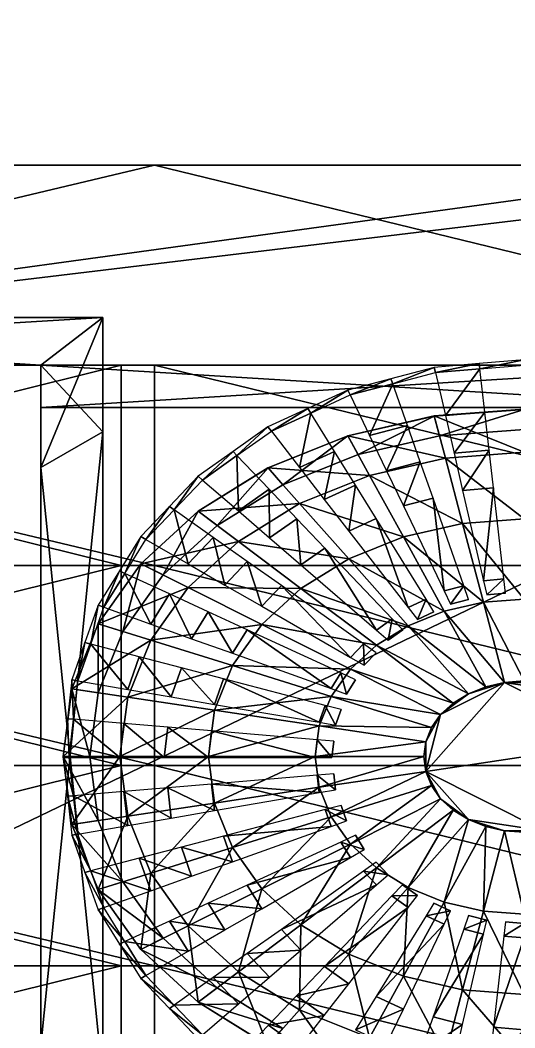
# Model space of a CAD drawing. Units: millimetres at full size, sheet at 1:50. Extents: x -9750 to 9750, y -6680 to 6675.
# Drawn here: x -3528.8 to -3304.4, y 4044.6 to 4501.9 of the extents above; entities that cross this region are included whole.
import ezdxf

# ---------------------------------------------------------------- set-up
doc = ezdxf.new("R2010")
doc.units = ezdxf.units.MM
doc.header["$LTSCALE"] = 50
doc.layers.add('0-A_汎用オブジェクト（実装）', color=4, linetype='Continuous')

msp = doc.modelspace()

# ---------------------------------------------------------------- wipeouts: each hides what was drawn before it
msp.add_wipeout([(296.23, 5045.05), (-3865.77, 5045.05), (-3865.77, 3795.05), (-3865.77, 3795.05)])

# ---------------------------------------------------------------- next in the draw order: wipeouts: each hides what was drawn before it
msp.add_wipeout([(296.23, 5045.05), (-3865.77, 3795.05), (296.23, 3795.05), (296.23, 3795.05)])

# ---------------------------------------------------------------- next in the draw order: linework, layer by layer
at = {"layer": '0-A_汎用オブジェクト（実装）'}
for p, q in [((-3467.8, 4436.15), (-3754.09, 4436.15)), ((-3754.09, 4436.15), (-3467.8, 4436.15)), ((-3849.52, 4345.32), (-3095.29, 4345.32)), ((-3849.52, 4345.32), (-3095.29, 4345.32)), ((-3849.52, 4345.32), (-3095.29, 4345.32)), ((-3849.52, 4345.32), (-3095.29, 4345.32)), ((-3849.52, 4345.32), (-3519.4, 4345.32)), ((-3519.4, 4345.32), (-3849.52, 4345.32)), ((-3519.4, 4345.32), (-3849.52, 4345.32)), ((-3849.52, 4345.32), (-3095.29, 4345.32)), ((-3849.52, 4345.32), (-3095.29, 4345.32)), ((-3519.4, 4298.99), (-3519.4, 4345.32)), ((-3519.4, 4326.13), (-3519.4, 4345.32)), ((-3519.4, 4298.99), (-3519.4, 4345.32)), ((-3519.4, 4345.32), (-3519.4, 4298.99)), ((-3483.02, 4254.49), (-3483.02, 4345.32)), ((-3483.02, 4345.32), (-3483.02, 4254.49)), ((-3519.4, 4009.35), (-3519.4, 4326.13)), ((-3519.4, 4009.35), (-3519.4, 4326.13)), ((-3519.4, 4036.49), (-3519.4, 4326.13)), ((-3340.97, 4322.28), (-3380.21, 4313.32)), ((-3380.21, 4313.32), (-3340.97, 4322.28)), ((-3338.59, 4313.28), (-3375.55, 4304.83)), ((-3338.59, 4313.28), (-3375.55, 4304.83)), ((-3300.16, 4316.13), (-3338.59, 4313.28)), ((-3300.16, 4316.13), (-3338.59, 4313.28)), ((-3375.55, 4304.83), (-3409.61, 4291.12)), ((-3375.55, 4304.83), (-3409.61, 4291.12)), ((-3519.4, 4298.99), (-3519.4, 4009.35)), ((-3409.61, 4291.12), (-3439.46, 4272.66)), ((-3409.61, 4291.12), (-3439.46, 4272.66)), ((-3439.46, 4272.66), (-3463.96, 4250.17)), ((-3439.46, 4272.66), (-3463.96, 4250.17)), ((-3463.96, 4250.17), (-3482.17, 4224.5)), ((-3463.96, 4250.17), (-3482.17, 4224.5)), ((-3308.67, 4241.88), (-3317.18, 4241.15)), ((-3308.67, 4241.88), (-3317.18, 4241.15)), ((-3325.37, 4239.01), (-3333.55, 4236.87)), ((-3325.37, 4239.01), (-3333.55, 4236.87)), ((-3341.09, 4233.39), (-3348.64, 4229.91)), ((-3341.09, 4233.39), (-3348.64, 4229.91)), ((-3482.17, 4224.5), (-3493.38, 4196.66)), ((-3482.17, 4224.5), (-3493.38, 4196.66)), ((-3355.25, 4225.23), (-3361.86, 4220.55)), ((-3355.25, 4225.23), (-3361.86, 4220.55)), ((-3367.29, 4214.84), (-3372.71, 4209.14)), ((-3367.29, 4214.84), (-3372.71, 4209.14)), ((-3376.75, 4202.63), (-3380.78, 4196.12)), ((-3376.75, 4202.63), (-3380.78, 4196.12)), ((-3493.38, 4196.66), (-3497.17, 4167.7)), ((-3493.38, 4196.66), (-3497.17, 4167.7)), ((-3383.26, 4189.06), (-3385.75, 4182)), ((-3383.26, 4189.06), (-3385.75, 4182)), ((-3386.58, 4174.65), (-3387.42, 4167.31)), ((-3386.58, 4174.65), (-3387.42, 4167.31)), ((-3505.33, 4136.96), (-3509.35, 4167.7)), ((-3509.35, 4167.7), (-3505.33, 4136.96)), ((-3497.17, 4167.7), (-3493.38, 4138.75)), ((-3497.17, 4167.7), (-3493.38, 4138.75)), ((-3483.02, 4163.65), (-3483.02, 4072.82)), ((-3483.02, 4072.82), (-3483.02, 4163.65)), ((-3386.58, 4159.97), (-3385.75, 4152.62)), ((-3386.58, 4159.97), (-3385.75, 4152.62)), ((-3383.26, 4145.56), (-3380.78, 4138.5)), ((-3383.26, 4145.56), (-3380.78, 4138.5)), ((-3493.43, 4107.39), (-3505.33, 4136.96)), ((-3505.33, 4136.96), (-3493.43, 4107.39)), ((-3493.38, 4138.75), (-3482.17, 4110.9)), ((-3493.38, 4138.75), (-3482.17, 4110.9)), ((-3376.75, 4131.99), (-3372.71, 4125.48)), ((-3376.75, 4131.99), (-3372.71, 4125.48)), ((-3367.29, 4119.78), (-3361.86, 4114.07)), ((-3367.29, 4119.78), (-3361.86, 4114.07)), ((-3474.1, 4080.14), (-3493.43, 4107.39)), ((-3493.43, 4107.39), (-3474.1, 4080.14)), ((-3482.17, 4110.9), (-3463.96, 4085.24)), ((-3482.17, 4110.9), (-3463.96, 4085.24)), ((-3355.38, 4109.49), (-3348.64, 4104.71)), ((-3355.38, 4109.49), (-3348.64, 4104.71)), ((-3341.09, 4101.23), (-3333.55, 4097.75)), ((-3341.09, 4101.23), (-3333.55, 4097.75)), ((-3325.37, 4095.61), (-3317.18, 4093.47)), ((-3325.37, 4095.61), (-3317.18, 4093.47)), ((-3308.67, 4092.75), (-3300.16, 4092.02)), ((-3308.67, 4092.75), (-3300.16, 4092.02)), ((-3463.96, 4085.24), (-3439.46, 4062.75)), ((-3463.96, 4085.24), (-3439.46, 4062.75)), ((-3439.46, 4062.75), (-3409.61, 4044.29)), ((-3439.46, 4062.75), (-3409.61, 4044.29))]:
    msp.add_line(p, q, dxfattribs=at)
for points in [[(-3467.8, 4436.15), (-3849.52, 4345.32), (-3095.29, 4345.32)], [(-3849.52, 4345.32), (-3095.29, 4436.15), (-3188.42, 4436.15)], [(-3849.52, 4345.32), (-3095.29, 4345.32), (-3095.29, 4436.15)], [(-3849.52, 4345.32), (-3188.42, 4436.15), (-3467.8, 4436.15)], [(-3467.8, 4436.15), (-3754.09, 4436.15), (-3849.52, 4345.32)], [(-3467.8, 4436.15), (-3095.29, 4345.32), (-3188.42, 4436.15)], [(-3519.4, 4345.32), (-3491.29, 4366.98), (-3860.77, 4366.98), (-3519.4, 4345.32), (-3860.77, 4366.98), (-3849.52, 4345.32)], [(-3849.52, 4345.32), (-3491.29, 4366.98), (-3860.77, 4366.98)], [(-3849.52, 4345.32), (-3519.4, 4345.32), (-3491.29, 4366.98)], [(-3519.4, 4298.99), (-3491.29, 4315.13), (-3491.29, 4366.98), (-3519.4, 4298.99), (-3491.29, 4366.98), (-3519.4, 4345.32)], [(-3519.4, 4345.32), (-3491.29, 4315.13), (-3491.29, 4366.98), (-3519.4, 4345.32), (-3519.4, 4298.99), (-3491.29, 4315.13)], [(-3849.52, 4254.49), (-3849.52, 4163.65), (-3483.02, 4163.65), (-3849.52, 4254.49), (-3849.52, 4345.32), (-3860.77, 4265.32)], [(-3849.52, 4345.32), (-3483.02, 4254.49), (-3483.02, 4345.32)], [(-3849.52, 4345.32), (-3849.52, 4254.49), (-3483.02, 4254.49)], [(-3849.52, 4254.49), (-3483.02, 4254.49), (-3483.02, 4345.32), (-3849.52, 4254.49), (-3483.02, 4345.32), (-3849.52, 4345.32)], [(-3095.29, 4345.32), (-3849.52, 3981.99), (-3095.29, 3981.99)], [(-3095.29, 4345.32), (-3849.52, 4345.32), (-3849.52, 3981.99)], [(-3467.8, 4254.49), (-3849.52, 4345.32), (-3849.52, 4254.49)], [(-3467.8, 4254.49), (-3467.8, 4345.32), (-3849.52, 4345.32)], [(-3519.4, 4326.13), (-3206.62, 4326.13), (-3206.62, 4345.32)], [(-3519.4, 4326.13), (-3206.62, 4345.32), (-3519.4, 4345.32)], [(-3095.29, 4254.49), (-3467.8, 4345.32), (-3467.8, 4254.49)], [(-3095.29, 4254.49), (-3095.29, 4345.32), (-3467.8, 4345.32)], [(-3320.56, 4346.07), (-3340.97, 4344.34), (-3340.43, 4341.97)], [(-3320.56, 4346.07), (-3340.43, 4341.97), (-3320.29, 4343.69)], [(-3300.16, 4347.81), (-3320.56, 4346.07), (-3320.29, 4343.69)], [(-3300.16, 4347.81), (-3320.29, 4343.69), (-3300.16, 4345.4)], [(-3340.97, 4344.34), (-3360.59, 4339.2), (-3359.79, 4336.91)], [(-3340.97, 4344.34), (-3359.79, 4336.91), (-3340.43, 4341.97)], [(-3320.29, 4343.69), (-3340.43, 4341.97), (-3335.93, 4322.48)], [(-3320.29, 4343.69), (-3335.93, 4322.48), (-3318.04, 4324)], [(-3360.59, 4339.2), (-3380.22, 4334.07), (-3379.15, 4331.84)], [(-3360.59, 4339.2), (-3379.15, 4331.84), (-3359.79, 4336.91)], [(-3359.79, 4336.91), (-3379.15, 4331.84), (-3370.33, 4313.48)], [(-3359.79, 4336.91), (-3370.33, 4313.48), (-3353.13, 4317.98)], [(-3380.22, 4334.07), (-3398.3, 4325.73), (-3396.99, 4323.61)], [(-3380.22, 4334.07), (-3396.99, 4323.61), (-3379.15, 4331.84)], [(-3398.3, 4325.73), (-3416.39, 4317.39), (-3414.84, 4315.38)], [(-3398.3, 4325.73), (-3414.84, 4315.38), (-3396.99, 4323.61)], [(-3396.99, 4323.61), (-3414.84, 4315.38), (-3402.04, 4298.86)], [(-3396.99, 4323.61), (-3402.04, 4298.86), (-3386.18, 4306.17)], [(-3340.97, 4322.3), (-3380.22, 4313.33), (-3380.21, 4313.32)], [(-3380.22, 4313.33), (-3335.93, 4303.21), (-3340.97, 4322.3)], [(-3340.97, 4322.3), (-3380.21, 4313.32), (-3340.97, 4322.28)], [(-3375.55, 4304.83), (-3340.97, 4322.28), (-3380.21, 4313.32)], [(-3375.55, 4304.83), (-3338.59, 4313.28), (-3340.97, 4322.28)], [(-3340.97, 4322.3), (-3300.16, 4305.86), (-3300.16, 4325.33)], [(-3300.16, 4325.33), (-3340.97, 4322.28), (-3300.16, 4325.31)], [(-3300.16, 4325.33), (-3340.97, 4322.3), (-3340.97, 4322.28)], [(-3338.59, 4313.28), (-3300.16, 4325.31), (-3340.97, 4322.28)], [(-3340.97, 4322.3), (-3335.93, 4303.21), (-3300.16, 4305.86)], [(-3338.59, 4313.28), (-3300.16, 4316.13), (-3300.16, 4325.31)], [(-3318.04, 4324), (-3335.93, 4322.48), (-3332.01, 4305.49)], [(-3318.04, 4324), (-3332.01, 4305.49), (-3316.08, 4306.84)], [(-3416.39, 4317.39), (-3432.24, 4306.16), (-3430.48, 4304.31)], [(-3416.39, 4317.39), (-3430.48, 4304.31), (-3414.84, 4315.38)], [(-3353.13, 4317.98), (-3370.33, 4313.48), (-3362.65, 4297.47)], [(-3353.13, 4317.98), (-3362.65, 4297.47), (-3347.33, 4301.48)], [(-3519.4, 4036.49), (-3491.29, 4315.13), (-3519.4, 4298.99)], [(-3519.4, 4036.49), (-3491.29, 4021.33), (-3491.29, 4315.13)], [(-3519.4, 4298.99), (-3491.29, 4021.33), (-3491.29, 4315.13), (-3519.4, 4298.99), (-3519.4, 4036.49), (-3491.29, 4021.33)], [(-3380.22, 4313.33), (-3416.39, 4298.76), (-3416.38, 4298.75)], [(-3416.39, 4298.76), (-3370.33, 4295.35), (-3380.22, 4313.33)], [(-3380.22, 4313.33), (-3416.38, 4298.75), (-3380.21, 4313.32)], [(-3409.61, 4291.12), (-3380.21, 4313.32), (-3416.38, 4298.75), (-3409.61, 4291.12), (-3375.55, 4304.83), (-3380.21, 4313.32)], [(-3380.22, 4313.33), (-3370.33, 4295.35), (-3335.93, 4303.21)], [(-3432.24, 4306.16), (-3448.09, 4294.94), (-3446.12, 4293.24)], [(-3432.24, 4306.16), (-3446.12, 4293.24), (-3430.48, 4304.31)], [(-3430.48, 4304.31), (-3446.12, 4293.24), (-3429.83, 4279.18)], [(-3430.48, 4304.31), (-3429.83, 4279.18), (-3415.93, 4289.02)], [(-3386.18, 4306.17), (-3402.04, 4298.86), (-3390.88, 4284.45)], [(-3386.18, 4306.17), (-3390.88, 4284.45), (-3376.76, 4290.96)], [(-3335.93, 4303.21), (-3300.16, 4275.6), (-3300.16, 4305.86)], [(-3316.08, 4306.84), (-3332.01, 4305.49), (-3328.09, 4288.49)], [(-3316.08, 4306.84), (-3328.09, 4288.49), (-3314.12, 4289.68)], [(-3370.33, 4295.35), (-3328.09, 4273.53), (-3335.93, 4303.21)], [(-3347.33, 4301.48), (-3362.65, 4297.47), (-3354.96, 4281.46)], [(-3347.33, 4301.48), (-3354.96, 4281.46), (-3341.53, 4284.98)], [(-3335.93, 4303.21), (-3328.09, 4273.53), (-3300.16, 4275.6)], [(-3448.09, 4294.94), (-3461.1, 4281.26), (-3458.95, 4279.74)], [(-3448.09, 4294.94), (-3458.95, 4279.74), (-3446.12, 4293.24)], [(-3416.39, 4298.76), (-3448.09, 4279.16), (-3448.08, 4279.15)], [(-3448.09, 4279.16), (-3402.04, 4282.58), (-3416.39, 4298.76)], [(-3416.39, 4298.76), (-3448.08, 4279.15), (-3416.38, 4298.75)], [(-3439.46, 4272.66), (-3416.38, 4298.75), (-3448.08, 4279.15)], [(-3439.46, 4272.66), (-3409.61, 4291.12), (-3416.38, 4298.75)], [(-3416.39, 4298.76), (-3402.04, 4282.58), (-3370.33, 4295.35)], [(-3402.04, 4282.58), (-3354.96, 4267.39), (-3370.33, 4295.35)], [(-3370.33, 4295.35), (-3354.96, 4267.39), (-3328.09, 4273.53)], [(-3376.76, 4290.96), (-3379.72, 4270.04), (-3367.34, 4275.75), (-3376.76, 4290.96), (-3390.88, 4284.45), (-3379.72, 4270.04)], [(-3415.93, 4289.02), (-3429.83, 4279.18), (-3415.63, 4266.93), (-3415.93, 4289.02), (-3415.63, 4266.93), (-3403.25, 4275.69)], [(-3314.12, 4289.68), (-3328.09, 4288.49), (-3318.65, 4247.55)], [(-3314.12, 4289.68), (-3318.65, 4247.55), (-3309.4, 4248.33)], [(-3461.1, 4281.26), (-3474.11, 4267.59), (-3471.79, 4266.25)], [(-3461.1, 4281.26), (-3471.79, 4266.25), (-3458.95, 4279.74)], [(-3448.09, 4279.16), (-3429.83, 4265.4), (-3402.04, 4282.58)], [(-3429.83, 4265.4), (-3379.72, 4257.42), (-3402.04, 4282.58)], [(-3402.04, 4282.58), (-3379.72, 4257.42), (-3354.96, 4267.39)], [(-3341.53, 4284.98), (-3354.96, 4281.46), (-3336.44, 4242.89)], [(-3341.53, 4284.98), (-3336.44, 4242.89), (-3327.55, 4245.22)], [(-3448.09, 4279.16), (-3474.11, 4255.27), (-3474.1, 4255.27)], [(-3474.11, 4255.27), (-3452.63, 4244.46), (-3429.83, 4265.4), (-3474.11, 4255.27), (-3429.83, 4265.4), (-3448.09, 4279.16)], [(-3448.09, 4279.16), (-3474.1, 4255.27), (-3448.08, 4279.15)], [(-3463.96, 4250.17), (-3448.08, 4279.15), (-3474.1, 4255.27)], [(-3458.95, 4279.74), (-3471.79, 4266.25), (-3452.63, 4255.21)], [(-3463.96, 4250.17), (-3439.46, 4272.66), (-3448.08, 4279.15)], [(-3458.95, 4279.74), (-3452.63, 4255.21), (-3441.23, 4267.19)], [(-3403.25, 4275.69), (-3415.63, 4266.93), (-3401.42, 4254.68)], [(-3403.25, 4275.69), (-3401.42, 4254.68), (-3390.57, 4262.36)], [(-3367.34, 4275.75), (-3379.72, 4270.04), (-3352.84, 4235.33)], [(-3367.34, 4275.75), (-3352.84, 4235.33), (-3344.64, 4239.11)], [(-3354.96, 4267.39), (-3318.65, 4237.77), (-3328.09, 4273.53)], [(-3328.09, 4273.53), (-3300.16, 4239.15), (-3300.16, 4275.6)], [(-3328.09, 4273.53), (-3318.65, 4237.77), (-3300.16, 4239.15)], [(-3474.11, 4267.59), (-3483.78, 4251.99), (-3481.33, 4250.86)], [(-3474.11, 4267.59), (-3481.33, 4250.86), (-3471.79, 4266.25)], [(-3441.23, 4267.19), (-3452.63, 4255.21), (-3435.93, 4245.58), (-3441.23, 4267.19), (-3435.93, 4245.58), (-3425.78, 4256.26)], [(-3379.72, 4257.42), (-3352.84, 4227.11), (-3336.44, 4233.71), (-3379.72, 4257.42), (-3336.44, 4233.71), (-3354.96, 4267.39)], [(-3354.96, 4267.39), (-3336.44, 4233.71), (-3318.65, 4237.77)], [(-3452.63, 4244.46), (-3401.42, 4244), (-3429.83, 4265.4)], [(-3429.83, 4265.4), (-3401.42, 4244), (-3379.72, 4257.42)], [(-3390.57, 4262.36), (-3401.42, 4254.68), (-3367.21, 4225.16)], [(-3390.57, 4262.36), (-3367.21, 4225.16), (-3360.02, 4230.25)], [(-3849.52, 4254.49), (-3483.02, 4163.65), (-3483.02, 4254.49)], [(-3849.52, 4163.65), (-3483.02, 4163.65), (-3483.02, 4254.49)], [(-3849.52, 4163.65), (-3483.02, 4254.49), (-3849.52, 4254.49)], [(-3467.8, 4163.65), (-3849.52, 4254.49), (-3849.52, 4163.65)], [(-3467.8, 4163.65), (-3467.8, 4254.49), (-3849.52, 4254.49)], [(-3474.11, 4255.27), (-3493.44, 4228.02), (-3493.43, 4228.02)], [(-3493.44, 4228.02), (-3469.58, 4220.58), (-3452.63, 4244.46), (-3493.44, 4228.02), (-3452.63, 4244.46), (-3474.11, 4255.27)], [(-3474.11, 4255.27), (-3493.43, 4228.02), (-3474.1, 4255.27)], [(-3482.17, 4224.5), (-3474.1, 4255.27), (-3493.43, 4228.02)], [(-3482.17, 4224.5), (-3463.96, 4250.17), (-3474.1, 4255.27)], [(-3095.29, 4163.65), (-3467.8, 4254.49), (-3467.8, 4163.65)], [(-3095.29, 4163.65), (-3095.29, 4254.49), (-3467.8, 4254.49)], [(-3425.78, 4256.26), (-3435.93, 4245.58), (-3419.23, 4235.95)], [(-3425.78, 4256.26), (-3419.23, 4235.95), (-3410.33, 4245.32)], [(-3401.42, 4244), (-3352.84, 4227.11), (-3379.72, 4257.42)], [(-3483.78, 4251.99), (-3493.44, 4236.38), (-3490.86, 4235.46)], [(-3483.78, 4251.99), (-3490.86, 4235.46), (-3481.33, 4250.86)], [(-3481.33, 4250.86), (-3490.86, 4235.46), (-3469.58, 4227.86)], [(-3481.33, 4250.86), (-3469.58, 4227.86), (-3461.11, 4241.53)], [(-3469.58, 4220.58), (-3419.23, 4227.65), (-3452.63, 4244.46)], [(-3452.63, 4244.46), (-3419.23, 4227.65), (-3401.42, 4244)], [(-3410.33, 4245.32), (-3419.23, 4235.95), (-3379, 4212.76)], [(-3419.23, 4227.65), (-3367.21, 4218.22), (-3401.42, 4244)], [(-3410.33, 4245.32), (-3379, 4212.76), (-3373.1, 4218.96)], [(-3401.42, 4244), (-3367.21, 4218.22), (-3352.84, 4227.11)], [(-3327.55, 4245.22), (-3336.44, 4242.89), (-3333.55, 4236.87)], [(-3327.55, 4245.22), (-3333.55, 4236.87), (-3325.37, 4239.01)], [(-3309.4, 4248.33), (-3318.65, 4247.55), (-3317.18, 4241.15)], [(-3309.4, 4248.33), (-3317.18, 4241.15), (-3308.67, 4241.88)], [(-3461.11, 4241.53), (-3469.58, 4227.86), (-3451.02, 4221.22)], [(-3461.11, 4241.53), (-3451.02, 4221.22), (-3443.48, 4233.4)], [(-3493.44, 4236.38), (-3499.4, 4219.45), (-3496.74, 4218.76)], [(-3493.44, 4236.38), (-3496.74, 4218.76), (-3490.86, 4235.46)], [(-3344.64, 4239.11), (-3352.84, 4235.33), (-3348.64, 4229.91)], [(-3344.64, 4239.11), (-3348.64, 4229.91), (-3341.09, 4233.39)], [(-3336.44, 4233.71), (-3309.05, 4201.39), (-3318.65, 4237.77)], [(-3318.65, 4237.77), (-3300.16, 4202.05), (-3300.16, 4239.15)], [(-3318.65, 4237.77), (-3309.05, 4201.39), (-3300.16, 4202.05)], [(-3443.48, 4233.4), (-3451.02, 4221.22), (-3432.47, 4214.59)], [(-3443.48, 4233.4), (-3432.47, 4214.59), (-3425.85, 4225.27)], [(-3352.84, 4227.11), (-3325.48, 4196.26), (-3317.6, 4199.43), (-3352.84, 4227.11), (-3317.6, 4199.43), (-3336.44, 4233.71)], [(-3336.44, 4233.71), (-3317.6, 4199.43), (-3309.05, 4201.39)], [(-3493.44, 4228.02), (-3505.35, 4198.45), (-3505.33, 4198.45)], [(-3505.35, 4198.45), (-3469.58, 4220.58), (-3493.44, 4228.02)], [(-3493.44, 4228.02), (-3505.33, 4198.45), (-3493.43, 4228.02)], [(-3493.38, 4196.66), (-3493.43, 4228.02), (-3505.33, 4198.45)], [(-3493.38, 4196.66), (-3482.17, 4224.5), (-3493.43, 4228.02)], [(-3469.58, 4220.58), (-3432.47, 4208.99), (-3419.23, 4227.65)], [(-3432.47, 4208.99), (-3379, 4207.39), (-3419.23, 4227.65)], [(-3419.23, 4227.65), (-3379, 4207.39), (-3367.21, 4218.22)], [(-3360.02, 4230.25), (-3367.21, 4225.16), (-3361.86, 4220.55)], [(-3367.21, 4218.22), (-3325.48, 4196.26), (-3352.84, 4227.11)], [(-3360.02, 4230.25), (-3361.86, 4220.55), (-3355.25, 4225.23)], [(-3425.85, 4225.27), (-3432.47, 4214.59), (-3387.76, 4198.62)], [(-3425.85, 4225.27), (-3387.76, 4198.62), (-3383.38, 4205.69)], [(-3505.35, 4198.45), (-3480.01, 4194.66), (-3469.58, 4220.58)], [(-3499.4, 4219.45), (-3505.35, 4202.52), (-3502.61, 4202.05)], [(-3499.4, 4219.45), (-3502.61, 4202.05), (-3496.74, 4218.76)], [(-3496.74, 4218.76), (-3502.61, 4202.05), (-3480.01, 4198.18), (-3496.74, 4218.76), (-3480.01, 4198.18), (-3474.8, 4213.02)], [(-3480.01, 4194.66), (-3432.47, 4208.99), (-3469.58, 4220.58)], [(-3373.1, 4218.96), (-3372.71, 4209.14), (-3367.29, 4214.84), (-3373.1, 4218.96), (-3379, 4212.76), (-3372.71, 4209.14)], [(-3379, 4207.39), (-3332.39, 4191.99), (-3367.21, 4218.22)], [(-3367.21, 4218.22), (-3332.39, 4191.99), (-3325.48, 4196.26)], [(-3474.8, 4213.02), (-3480.01, 4198.18), (-3460.32, 4194.8)], [(-3474.8, 4213.02), (-3460.32, 4194.8), (-3455.67, 4208.01)], [(-3480.01, 4194.66), (-3440.62, 4188.75), (-3432.47, 4208.99)], [(-3455.67, 4208.01), (-3460.32, 4194.8), (-3440.62, 4191.42)], [(-3455.67, 4208.01), (-3440.62, 4191.42), (-3436.54, 4203)], [(-3440.62, 4188.75), (-3387.76, 4195.04), (-3432.47, 4208.99)], [(-3432.47, 4208.99), (-3387.76, 4195.04), (-3379, 4207.39)], [(-3436.54, 4203), (-3440.62, 4191.42), (-3393.16, 4183.27)], [(-3436.54, 4203), (-3393.16, 4183.27), (-3390.46, 4190.94)], [(-3387.76, 4195.04), (-3338.06, 4186.78), (-3379, 4207.39), (-3387.76, 4195.04), (-3342.27, 4180.85), (-3338.06, 4186.78)], [(-3383.38, 4205.69), (-3380.78, 4196.12), (-3376.75, 4202.63), (-3383.38, 4205.69), (-3387.76, 4198.62), (-3380.78, 4196.12)], [(-3379, 4207.39), (-3338.06, 4186.78), (-3332.39, 4191.99)], [(-3505.35, 4198.45), (-3509.37, 4167.7), (-3509.35, 4167.7)], [(-3509.37, 4167.7), (-3480.01, 4194.66), (-3505.35, 4198.45)], [(-3505.35, 4198.45), (-3509.35, 4167.7), (-3505.33, 4198.45)], [(-3497.17, 4167.7), (-3505.33, 4198.45), (-3509.35, 4167.7)], [(-3505.35, 4202.52), (-3504.59, 4184.68), (-3502.61, 4202.05), (-3505.35, 4202.52), (-3507.36, 4184.92), (-3504.59, 4184.68)], [(-3497.17, 4167.7), (-3493.38, 4196.66), (-3505.33, 4198.45)], [(-3344.86, 4161), (-3255.45, 4174.4), (-3309.05, 4201.39)], [(-3344.86, 4161), (-3309.05, 4201.39), (-3338.06, 4186.78)], [(-3338.06, 4186.78), (-3309.05, 4201.39), (-3325.48, 4196.26)], [(-3325.48, 4196.26), (-3309.05, 4201.39), (-3317.6, 4199.43)], [(-3309.05, 4201.39), (-3291.26, 4201.39), (-3300.16, 4202.05)], [(-3309.05, 4201.39), (-3255.45, 4174.4), (-3274.83, 4196.26)], [(-3309.05, 4201.39), (-3274.83, 4196.26), (-3291.26, 4201.39)], [(-3509.37, 4167.7), (-3483.54, 4167.7), (-3480.01, 4194.66)], [(-3483.54, 4167.7), (-3440.62, 4188.75), (-3480.01, 4194.66)], [(-3440.62, 4188.75), (-3393.16, 4181.64), (-3387.76, 4195.04)], [(-3393.16, 4181.64), (-3342.27, 4180.85), (-3387.76, 4195.04)], [(-3338.06, 4186.78), (-3325.48, 4196.26), (-3332.39, 4191.99)], [(-3390.46, 4190.94), (-3393.16, 4183.27), (-3385.75, 4182)], [(-3390.46, 4190.94), (-3385.75, 4182), (-3383.26, 4189.06)], [(-3507.36, 4184.92), (-3509.37, 4167.31), (-3506.58, 4167.31)], [(-3507.36, 4184.92), (-3506.58, 4167.31), (-3504.59, 4184.68)], [(-3504.59, 4184.68), (-3506.58, 4167.31), (-3483.54, 4167.31)], [(-3504.59, 4184.68), (-3483.54, 4167.31), (-3481.78, 4182.74)], [(-3483.54, 4167.7), (-3443.37, 4167.7), (-3440.62, 4188.75)], [(-3443.37, 4167.7), (-3393.16, 4181.64), (-3440.62, 4188.75)], [(-3344.86, 4161), (-3338.06, 4186.78), (-3344.86, 4174.4)], [(-3344.86, 4174.4), (-3338.06, 4186.78), (-3342.27, 4180.85)], [(-3481.78, 4182.74), (-3483.54, 4167.31), (-3463.45, 4167.31)], [(-3481.78, 4182.74), (-3463.45, 4167.31), (-3461.89, 4181.05)], [(-3461.89, 4181.05), (-3463.45, 4167.31), (-3443.37, 4167.31)], [(-3461.89, 4181.05), (-3443.37, 4167.31), (-3441.99, 4179.36)], [(-3443.37, 4167.7), (-3394.98, 4167.7), (-3393.16, 4181.64)], [(-3394.98, 4167.7), (-3344.86, 4174.4), (-3393.16, 4181.64)], [(-3393.16, 4181.64), (-3344.86, 4174.4), (-3342.27, 4180.85)], [(-3441.99, 4179.36), (-3443.37, 4167.31), (-3394.98, 4167.31)], [(-3441.99, 4179.36), (-3394.98, 4167.31), (-3394.07, 4175.29)], [(-3394.07, 4175.29), (-3394.98, 4167.31), (-3387.42, 4167.31)], [(-3394.98, 4167.7), (-3345.74, 4167.7), (-3344.86, 4174.4)], [(-3394.07, 4175.29), (-3387.42, 4167.31), (-3386.58, 4174.65)], [(-3344.86, 4161), (-3344.86, 4174.4), (-3345.74, 4167.7)], [(-3255.45, 4174.4), (-3344.86, 4161), (-3291.26, 4134.02)], [(-3509.37, 4167.7), (-3505.35, 4136.95), (-3505.33, 4136.96)], [(-3509.37, 4167.7), (-3505.33, 4136.96), (-3509.35, 4167.7)], [(-3505.35, 4136.95), (-3483.54, 4167.7), (-3509.37, 4167.7)], [(-3509.37, 4167.31), (-3504.59, 4149.94), (-3506.58, 4167.31)], [(-3509.37, 4167.31), (-3507.36, 4149.7), (-3504.59, 4149.94)], [(-3493.38, 4138.75), (-3509.35, 4167.7), (-3505.33, 4136.96)], [(-3493.38, 4138.75), (-3497.17, 4167.7), (-3509.35, 4167.7)], [(-3505.35, 4136.95), (-3480.01, 4140.75), (-3483.54, 4167.7)], [(-3480.01, 4140.75), (-3443.37, 4167.7), (-3483.54, 4167.7)], [(-3480.01, 4140.75), (-3440.62, 4146.65), (-3443.37, 4167.7)], [(-3440.62, 4146.65), (-3394.98, 4167.7), (-3443.37, 4167.7), (-3440.62, 4146.65), (-3393.16, 4153.77), (-3394.98, 4167.7)], [(-3393.16, 4153.77), (-3345.74, 4167.7), (-3394.98, 4167.7)], [(-3393.16, 4153.77), (-3344.86, 4161), (-3345.74, 4167.7)], [(-3849.52, 4163.65), (-3483.02, 4072.82), (-3483.02, 4163.65)], [(-3849.52, 4163.65), (-3849.52, 4072.82), (-3483.02, 4072.82)], [(-3849.52, 4072.82), (-3483.02, 4163.65), (-3849.52, 4163.65)], [(-3849.52, 4072.82), (-3483.02, 4072.82), (-3483.02, 4163.65)], [(-3467.8, 4072.82), (-3849.52, 4163.65), (-3849.52, 4072.82)], [(-3467.8, 4072.82), (-3467.8, 4163.65), (-3849.52, 4163.65)], [(-3095.29, 4072.82), (-3467.8, 4163.65), (-3467.8, 4072.82)], [(-3441.99, 4155.26), (-3393.16, 4151.35), (-3394.07, 4159.33)], [(-3394.07, 4159.33), (-3385.75, 4152.62), (-3386.58, 4159.97)], [(-3394.07, 4159.33), (-3393.16, 4151.35), (-3385.75, 4152.62)], [(-3387.76, 4140.36), (-3344.86, 4161), (-3393.16, 4153.77)], [(-3387.76, 4140.36), (-3342.27, 4154.56), (-3344.86, 4161)], [(-3291.26, 4134.02), (-3344.86, 4161), (-3325.48, 4139.15)], [(-3325.48, 4139.15), (-3344.86, 4161), (-3338.06, 4148.62)], [(-3338.06, 4148.62), (-3344.86, 4161), (-3342.27, 4154.56)], [(-3481.78, 4151.88), (-3460.32, 4139.83), (-3461.89, 4153.57)], [(-3461.89, 4153.57), (-3440.62, 4143.21), (-3441.99, 4155.26)], [(-3461.89, 4153.57), (-3460.32, 4139.83), (-3440.62, 4143.21)], [(-3441.99, 4155.26), (-3440.62, 4143.21), (-3393.16, 4151.35)], [(-3432.47, 4126.41), (-3393.16, 4153.77), (-3440.62, 4146.65)], [(-3432.47, 4126.41), (-3387.76, 4140.36), (-3393.16, 4153.77)], [(-3379, 4128.01), (-3342.27, 4154.56), (-3387.76, 4140.36), (-3379, 4128.01), (-3338.06, 4148.62), (-3342.27, 4154.56)], [(-3507.36, 4149.7), (-3502.61, 4132.57), (-3504.59, 4149.94)], [(-3507.36, 4149.7), (-3505.35, 4132.1), (-3502.61, 4132.57)], [(-3504.59, 4149.94), (-3480.01, 4136.45), (-3481.78, 4151.88)], [(-3504.59, 4149.94), (-3502.61, 4132.57), (-3480.01, 4136.45)], [(-3481.78, 4151.88), (-3480.01, 4136.45), (-3460.32, 4139.83)], [(-3367.21, 4117.19), (-3338.06, 4148.62), (-3379, 4128.01)], [(-3367.21, 4117.19), (-3332.39, 4143.42), (-3338.06, 4148.62)], [(-3325.48, 4139.15), (-3338.06, 4148.62), (-3332.39, 4143.42)], [(-3469.58, 4114.83), (-3440.62, 4146.65), (-3480.01, 4140.75)], [(-3469.58, 4114.83), (-3432.47, 4126.41), (-3440.62, 4146.65)], [(-3436.54, 4131.62), (-3387.76, 4136), (-3390.46, 4143.68)], [(-3390.46, 4143.68), (-3380.78, 4138.5), (-3383.26, 4145.56), (-3390.46, 4143.68), (-3387.76, 4136), (-3380.78, 4138.5)], [(-3352.84, 4108.3), (-3332.39, 4143.42), (-3367.21, 4117.19), (-3352.84, 4108.3), (-3325.48, 4139.15), (-3332.39, 4143.42)], [(-3493.44, 4107.38), (-3469.58, 4114.83), (-3480.01, 4140.75), (-3493.44, 4107.38), (-3480.01, 4140.75), (-3505.35, 4136.95)], [(-3419.23, 4107.76), (-3387.76, 4140.36), (-3432.47, 4126.41)], [(-3419.23, 4107.76), (-3379, 4128.01), (-3387.76, 4140.36)], [(-3336.44, 4101.7), (-3317.6, 4135.98), (-3325.48, 4139.15), (-3336.44, 4101.7), (-3325.48, 4139.15), (-3352.84, 4108.3)], [(-3309.05, 4134.02), (-3325.48, 4139.15), (-3317.6, 4135.98)], [(-3291.26, 4134.02), (-3325.48, 4139.15), (-3309.05, 4134.02)], [(-3505.35, 4136.95), (-3493.43, 4107.39), (-3505.33, 4136.96)], [(-3505.35, 4136.95), (-3493.44, 4107.38), (-3493.43, 4107.39)], [(-3482.17, 4110.9), (-3493.38, 4138.75), (-3505.33, 4136.96)], [(-3482.17, 4110.9), (-3505.33, 4136.96), (-3493.43, 4107.39)], [(-3436.54, 4131.62), (-3432.47, 4120.03), (-3387.76, 4136)], [(-3318.65, 4097.63), (-3317.6, 4135.98), (-3336.44, 4101.7)], [(-3318.65, 4097.63), (-3309.05, 4134.02), (-3317.6, 4135.98)], [(-3505.35, 4132.1), (-3496.74, 4115.86), (-3502.61, 4132.57), (-3505.35, 4132.1), (-3499.4, 4115.17), (-3496.74, 4115.86)], [(-3455.67, 4126.61), (-3432.47, 4120.03), (-3436.54, 4131.62)], [(-3383.38, 4128.93), (-3372.71, 4125.48), (-3376.75, 4131.99)], [(-3300.16, 4096.26), (-3309.05, 4134.02), (-3318.65, 4097.63)], [(-3291.26, 4134.02), (-3309.05, 4134.02), (-3300.16, 4133.36)], [(-3300.16, 4096.26), (-3300.16, 4133.36), (-3309.05, 4134.02)], [(-3474.8, 4121.61), (-3451.02, 4113.4), (-3455.67, 4126.61)], [(-3452.63, 4090.95), (-3432.47, 4126.41), (-3469.58, 4114.83)], [(-3455.67, 4126.61), (-3451.02, 4113.4), (-3432.47, 4120.03)], [(-3452.63, 4090.95), (-3419.23, 4107.76), (-3432.47, 4126.41)], [(-3425.85, 4109.35), (-3379, 4121.86), (-3383.38, 4128.93)], [(-3401.42, 4091.41), (-3379, 4128.01), (-3419.23, 4107.76)], [(-3401.42, 4091.41), (-3367.21, 4117.19), (-3379, 4128.01)], [(-3383.38, 4128.93), (-3379, 4121.86), (-3372.71, 4125.48)], [(-3496.74, 4115.86), (-3490.86, 4099.16), (-3469.58, 4106.77), (-3496.74, 4115.86), (-3469.58, 4106.77), (-3474.8, 4121.61)], [(-3474.8, 4121.61), (-3469.58, 4106.77), (-3451.02, 4113.4)], [(-3425.85, 4109.35), (-3419.23, 4098.67), (-3379, 4121.86)], [(-3379.72, 4077.99), (-3367.21, 4117.19), (-3401.42, 4091.41)], [(-3379.72, 4077.99), (-3352.84, 4108.3), (-3367.21, 4117.19)], [(-3373.1, 4115.66), (-3361.86, 4114.07), (-3367.29, 4119.78), (-3373.1, 4115.66), (-3367.21, 4109.46), (-3361.86, 4114.07)], [(-3499.4, 4115.17), (-3490.86, 4099.16), (-3496.74, 4115.86)], [(-3499.4, 4115.17), (-3493.44, 4098.24), (-3490.86, 4099.16)], [(-3474.11, 4080.13), (-3469.58, 4114.83), (-3493.44, 4107.38)], [(-3474.11, 4080.13), (-3452.63, 4090.95), (-3469.58, 4114.83)], [(-3410.33, 4089.3), (-3367.21, 4109.46), (-3373.1, 4115.66)], [(-3493.44, 4107.38), (-3474.1, 4080.14), (-3493.43, 4107.39)], [(-3493.44, 4107.38), (-3474.11, 4080.13), (-3474.1, 4080.14)], [(-3463.96, 4085.24), (-3482.17, 4110.9), (-3493.43, 4107.39)], [(-3463.96, 4085.24), (-3493.43, 4107.39), (-3474.1, 4080.14)], [(-3429.83, 4070.01), (-3419.23, 4107.76), (-3452.63, 4090.95)], [(-3443.48, 4101.22), (-3419.23, 4098.67), (-3425.85, 4109.35), (-3443.48, 4101.22), (-3435.93, 4089.04), (-3419.23, 4098.67)], [(-3429.83, 4070.01), (-3401.42, 4091.41), (-3419.23, 4107.76)], [(-3410.33, 4089.3), (-3401.42, 4079.94), (-3367.21, 4109.46)], [(-3354.96, 4068.02), (-3352.84, 4108.3), (-3379.72, 4077.99)], [(-3360.17, 4104.48), (-3348.64, 4104.71), (-3355.38, 4109.49)], [(-3354.96, 4068.02), (-3336.44, 4101.7), (-3352.84, 4108.3)], [(-3390.79, 4072.41), (-3352.84, 4099.29), (-3360.17, 4104.48)], [(-3360.17, 4104.48), (-3352.84, 4099.29), (-3348.64, 4104.71)], [(-3493.44, 4098.24), (-3481.33, 4083.77), (-3490.86, 4099.16), (-3493.44, 4098.24), (-3483.78, 4082.64), (-3481.33, 4083.77)], [(-3461.11, 4093.09), (-3435.93, 4089.04), (-3443.48, 4101.22)], [(-3390.79, 4072.41), (-3379.72, 4064.58), (-3352.84, 4099.29)], [(-3328.09, 4061.88), (-3336.44, 4101.7), (-3354.96, 4068.02), (-3328.09, 4061.88), (-3318.65, 4097.63), (-3336.44, 4101.7)], [(-3344.64, 4095.51), (-3333.55, 4097.75), (-3341.09, 4101.23)], [(-3344.64, 4095.51), (-3336.44, 4091.73), (-3333.55, 4097.75)], [(-3481.33, 4083.77), (-3452.63, 4079.41), (-3461.11, 4093.09)], [(-3461.11, 4093.09), (-3452.63, 4079.41), (-3435.93, 4089.04)], [(-3367.34, 4058.87), (-3336.44, 4091.73), (-3344.64, 4095.51)], [(-3300.16, 4059.81), (-3318.65, 4097.63), (-3328.09, 4061.88)], [(-3327.55, 4089.4), (-3318.65, 4087.07), (-3317.18, 4093.47), (-3327.55, 4089.4), (-3317.18, 4093.47), (-3325.37, 4095.61)], [(-3300.16, 4059.81), (-3300.16, 4096.26), (-3318.65, 4097.63)], [(-3448.09, 4056.25), (-3452.63, 4090.95), (-3474.11, 4080.13)], [(-3448.09, 4056.25), (-3429.83, 4070.01), (-3452.63, 4090.95)], [(-3402.04, 4052.83), (-3401.42, 4091.41), (-3429.83, 4070.01)], [(-3425.78, 4078.37), (-3401.42, 4079.94), (-3410.33, 4089.3)], [(-3402.04, 4052.83), (-3379.72, 4077.99), (-3401.42, 4091.41)], [(-3367.34, 4058.87), (-3354.96, 4053.16), (-3336.44, 4091.73)], [(-3341.53, 4049.64), (-3318.65, 4087.07), (-3327.55, 4089.4), (-3341.53, 4049.64), (-3328.09, 4046.13), (-3318.65, 4087.07)], [(-3309.4, 4086.29), (-3300.16, 4092.02), (-3308.67, 4092.75)], [(-3309.4, 4086.29), (-3300.16, 4085.5), (-3300.16, 4092.02)], [(-3439.46, 4062.75), (-3463.96, 4085.24), (-3474.1, 4080.14)], [(-3314.12, 4044.94), (-3300.16, 4085.5), (-3309.4, 4086.29)], [(-3314.12, 4044.94), (-3300.16, 4043.75), (-3300.16, 4085.5)], [(-3483.78, 4082.64), (-3471.79, 4068.37), (-3481.33, 4083.77)], [(-3483.78, 4082.64), (-3474.11, 4067.03), (-3471.79, 4068.37)], [(-3481.33, 4083.77), (-3471.79, 4068.37), (-3452.63, 4079.41)], [(-3474.11, 4080.13), (-3448.08, 4056.26), (-3474.1, 4080.14)], [(-3474.11, 4080.13), (-3448.09, 4056.25), (-3448.08, 4056.26)], [(-3439.46, 4062.75), (-3474.1, 4080.14), (-3448.08, 4056.26)], [(-3425.78, 4078.37), (-3415.63, 4067.69), (-3401.42, 4079.94)], [(-3441.23, 4067.43), (-3415.63, 4067.69), (-3425.78, 4078.37)], [(-3370.33, 4040.06), (-3379.72, 4077.99), (-3402.04, 4052.83)], [(-3370.33, 4040.06), (-3354.96, 4068.02), (-3379.72, 4077.99)], [(-3849.52, 4072.82), (-3483.02, 3981.99), (-3483.02, 4072.82), (-3849.52, 4072.82), (-3849.52, 3981.99), (-3483.02, 3981.99)], [(-3849.52, 3981.99), (-3483.02, 3981.99), (-3483.02, 4072.82)], [(-3849.52, 3981.99), (-3483.02, 4072.82), (-3849.52, 4072.82)], [(-3467.8, 3981.99), (-3467.8, 4072.82), (-3849.52, 4072.82)], [(-3095.29, 3981.99), (-3467.8, 4072.82), (-3467.8, 3981.99)], [(-3095.29, 3981.99), (-3095.29, 4072.82), (-3467.8, 4072.82)], [(-3403.5, 4059.11), (-3379.72, 4064.58), (-3390.79, 4072.41)], [(-3474.11, 4067.03), (-3458.95, 4054.88), (-3471.79, 4068.37)], [(-3474.11, 4067.03), (-3461.1, 4053.36), (-3458.95, 4054.88)], [(-3458.95, 4054.88), (-3429.83, 4055.44), (-3441.23, 4067.43)], [(-3416.39, 4036.65), (-3429.83, 4070.01), (-3448.09, 4056.25)], [(-3441.23, 4067.43), (-3429.83, 4055.44), (-3415.63, 4067.69)], [(-3416.39, 4036.65), (-3402.04, 4052.83), (-3429.83, 4070.01)], [(-3335.93, 4032.2), (-3354.96, 4068.02), (-3370.33, 4040.06)], [(-3335.93, 4032.2), (-3328.09, 4061.88), (-3354.96, 4068.02)], [(-3409.61, 4044.29), (-3439.46, 4062.75), (-3448.08, 4056.26)], [(-3403.5, 4059.11), (-3390.88, 4050.17), (-3379.72, 4064.58)], [(-3300.16, 4029.54), (-3328.09, 4061.88), (-3335.93, 4032.2)], [(-3300.16, 4029.54), (-3300.16, 4059.81), (-3328.09, 4061.88)], [(-3416.21, 4045.8), (-3390.88, 4050.17), (-3403.5, 4059.11)], [(-3376.76, 4043.66), (-3354.96, 4053.16), (-3367.34, 4058.87)], [(-3461.1, 4053.36), (-3448.09, 4039.68), (-3446.12, 4041.38), (-3461.1, 4053.36), (-3446.12, 4041.38), (-3458.95, 4054.88)], [(-3458.95, 4054.88), (-3446.12, 4041.38), (-3429.83, 4055.44)], [(-3448.09, 4056.25), (-3416.38, 4036.66), (-3448.08, 4056.26)], [(-3448.09, 4056.25), (-3416.39, 4036.65), (-3416.38, 4036.66)], [(-3409.61, 4044.29), (-3448.08, 4056.26), (-3416.38, 4036.66)], [(-3380.22, 4022.08), (-3402.04, 4052.83), (-3416.39, 4036.65)], [(-3380.22, 4022.08), (-3370.33, 4040.06), (-3402.04, 4052.83)], [(-3376.76, 4043.66), (-3362.65, 4037.15), (-3354.96, 4053.16)], [(-3416.21, 4045.8), (-3402.04, 4035.76), (-3390.88, 4050.17)], [(-3347.33, 4033.14), (-3328.09, 4046.13), (-3341.53, 4049.64)], [(-3430.79, 4030.53), (-3402.04, 4035.76), (-3416.21, 4045.8)], [(-3347.33, 4033.14), (-3332.01, 4029.13), (-3328.09, 4046.13)], [(-3316.08, 4027.78), (-3300.16, 4043.75), (-3314.12, 4044.94)]]:
    msp.add_lwpolyline(points, close=True, dxfattribs=at)
for points in [[(-3849.52, 4436.15), (-3849.52, 4345.32), (-3467.8, 4436.15), (-3754.09, 4436.15), (-3849.52, 4345.32)], [(-3467.8, 4436.15), (-3754.09, 4436.15), (-3467.8, 4436.15)], [(-3188.42, 4436.15), (-3467.8, 4436.15), (-3188.42, 4436.15)], [(-3188.42, 4436.15), (-3467.8, 4436.15), (-3188.42, 4436.15)], [(-3860.77, 4366.98), (-3491.29, 4366.98), (-3860.77, 4366.98)], [(-3491.29, 4366.98), (-3491.29, 4315.13), (-3491.29, 4366.98)], [(-3483.02, 4345.32), (-3849.52, 4345.32), (-3483.02, 4345.32)], [(-3849.52, 4345.32), (-3519.4, 4345.32), (-3519.4, 4326.13), (-3206.62, 4326.13), (-3519.4, 4345.32), (-3206.62, 4326.13), (-3206.62, 4345.32), (-3519.4, 4345.32)], [(-3849.52, 4345.32), (-3519.4, 4345.32), (-3849.52, 4345.32)], [(-3095.29, 4345.32), (-3849.52, 4345.32), (-3095.29, 4345.32)], [(-3206.62, 4345.32), (-3519.4, 4345.32), (-3206.62, 4345.32)], [(-3519.4, 4009.35), (-3519.4, 4326.13), (-3519.4, 4009.35)], [(-3206.62, 4326.13), (-3519.4, 4326.13), (-3206.62, 4326.13)], [(-3300.16, 4325.31), (-3340.97, 4322.28), (-3300.16, 4325.31)], [(-3491.29, 4315.13), (-3491.29, 4021.33), (-3491.29, 4315.13)], [(-3380.21, 4313.32), (-3416.38, 4298.75), (-3380.21, 4313.32)], [(-3416.38, 4298.75), (-3448.08, 4279.15), (-3416.38, 4298.75)], [(-3448.08, 4279.15), (-3474.1, 4255.27), (-3448.08, 4279.15)], [(-3474.1, 4255.27), (-3493.43, 4228.02), (-3474.1, 4255.27)], [(-3483.02, 4254.49), (-3483.02, 4163.65), (-3483.02, 4254.49)], [(-3493.43, 4228.02), (-3505.33, 4198.45), (-3493.43, 4228.02)], [(-3505.33, 4198.45), (-3509.35, 4167.7), (-3505.33, 4198.45)], [(-3095.29, 4100.17), (-3095.29, 4072.82), (-3095.29, 4163.65), (-3467.8, 4163.65), (-3095.29, 4072.82)], [(-3474.1, 4080.14), (-3448.08, 4056.26), (-3474.1, 4080.14)], [(-3483.02, 4072.82), (-3483.02, 3981.99), (-3483.02, 4072.82)], [(-3448.08, 4056.26), (-3416.38, 4036.66), (-3448.08, 4056.26)]]:
    msp.add_lwpolyline(points, dxfattribs=at)

doc.saveas('drawing.dxf')
